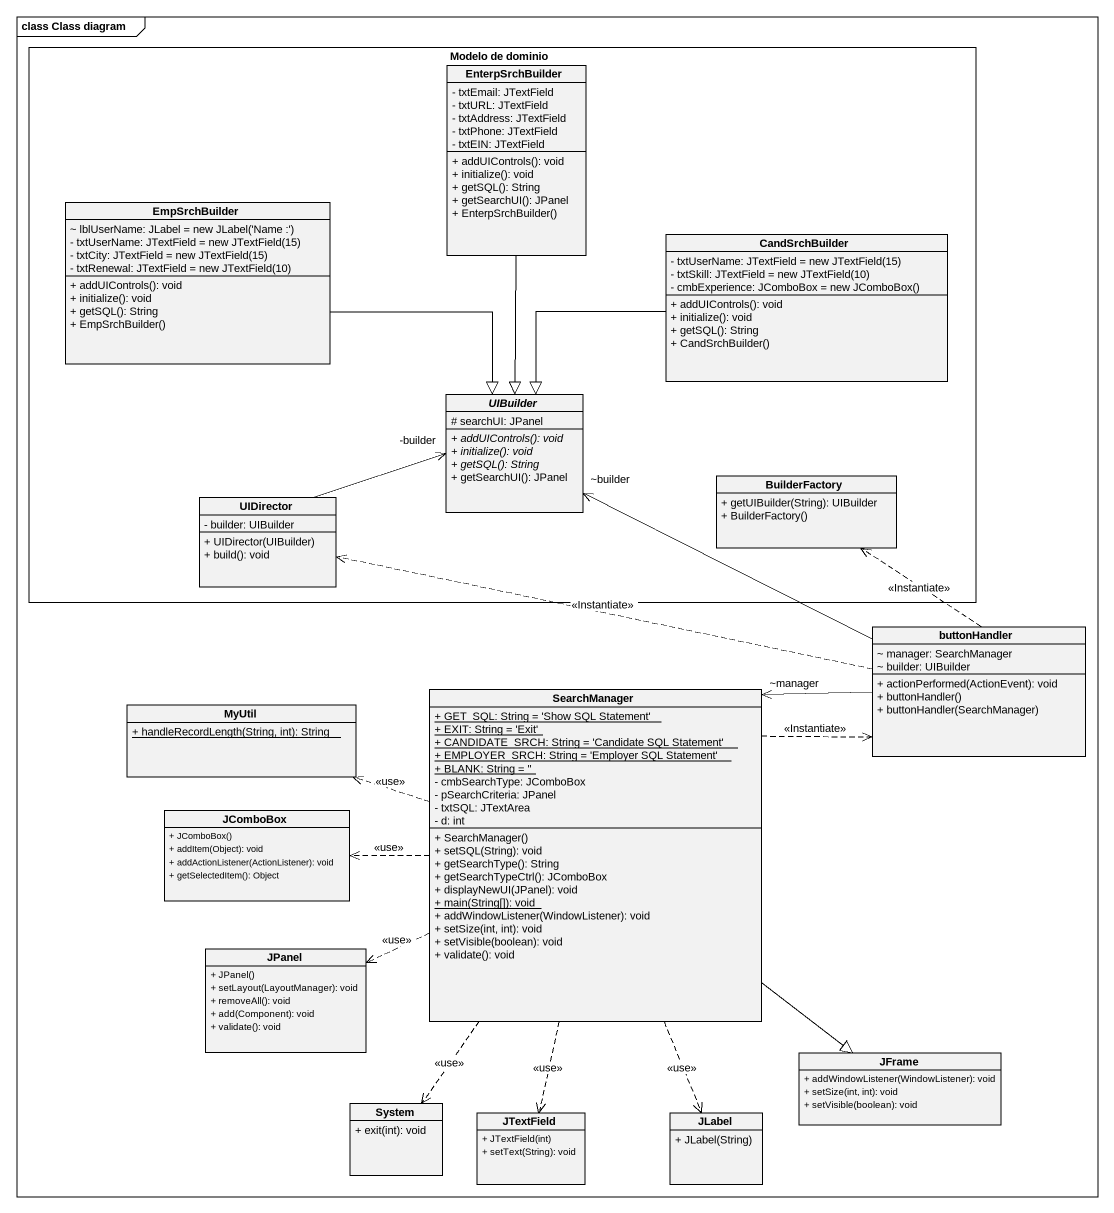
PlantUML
@startuml
mainframe class Class diagram
hide circle
hide empty members
skinparam classAttributeIconSize 0
rectangle "Modelo de dominio" as Modelo_de_dominio {
  class EnterpSrchBuilder {
    - txtEmail: JTextField
    - txtURL: JTextField
    - txtAddress: JTextField
    - txtPhone: JTextField
    - txtEIN: JTextField
    + addUIControls(): void
    + initialize(): void
    + getSQL(): String
    + getSearchUI(): JPanel
    + EnterpSrchBuilder()
  }
  class EmpSrchBuilder {
    {field} ~ lblUserName: JLabel = new JLabel('Name :')
    {field} - txtUserName: JTextField = new JTextField(15)
    {field} - txtCity: JTextField = new JTextField(15)
    {field} - txtRenewal: JTextField = new JTextField(10)
    + addUIControls(): void
    + initialize(): void
    + getSQL(): String
    + EmpSrchBuilder()
  }
  class CandSrchBuilder {
    {field} - txtUserName: JTextField = new JTextField(15)
    {field} - txtSkill: JTextField = new JTextField(10)
    {field} - cmbExperience: JComboBox = new JComboBox()
    + addUIControls(): void
    + initialize(): void
    + getSQL(): String
    + CandSrchBuilder()
  }
  abstract class UIBuilder {
    # searchUI: JPanel
    {abstract} + addUIControls(): void
    {abstract} + initialize(): void
    {abstract} + getSQL(): String
    + getSearchUI(): JPanel
  }
  class UIDirector {
    - builder: UIBuilder
    + UIDirector(UIBuilder)
    + build(): void
  }
  class BuilderFactory {
    + getUIBuilder(String): UIBuilder
    + BuilderFactory()
  }
}
class buttonHandler {
  ~ manager: SearchManager
  ~ builder: UIBuilder
  + actionPerformed(ActionEvent): void
  + buttonHandler()
  + buttonHandler(SearchManager)
}
class SearchManager {
  {static} + GET_SQL: String = 'Show SQL Statement'
  {static} + EXIT: String = 'Exit'
  {static} + CANDIDATE_SRCH: String = 'Candidate SQL Statement'
  {static} + EMPLOYER_SRCH: String = 'Employer SQL Statement'
  {static} + BLANK: String = ''
  - cmbSearchType: JComboBox
  - pSearchCriteria: JPanel
  - txtSQL: JTextArea
  - d: int
  + SearchManager()
  + setSQL(String): void
  + getSearchType(): String
  + getSearchTypeCtrl(): JComboBox
  + displayNewUI(JPanel): void
  {static} + main(String[]): void
  + addWindowListener(WindowListener): void
  + setSize(int, int): void
  + setVisible(boolean): void
  + validate(): void
}
class MyUtil {
  {static} + handleRecordLength(String, int): String
}
class JComboBox {
  + JComboBox()
  + addItem(Object): void
  + addActionListener(ActionListener): void
  + getSelectedItem(): Object
}
class JPanel {
  + JPanel()
  + setLayout(LayoutManager): void
  + removeAll(): void
  + add(Component): void
  + validate(): void
}
class JFrame {
  + addWindowListener(WindowListener): void
  + setSize(int, int): void
  + setVisible(boolean): void
}
class System {
  + exit(int): void
}
class JTextField {
  + JTextField(int)
  + setText(String): void
}
class JLabel {
  + JLabel(String)
}
EnterpSrchBuilder --|> UIBuilder
EmpSrchBuilder -right-|> UIBuilder
CandSrchBuilder -left-|> UIBuilder
UIDirector -right-> "-builder" UIBuilder
buttonHandler -left-> "~builder" UIBuilder
buttonHandler .left.> UIDirector : <<Instantiate>>
buttonHandler .up.> BuilderFactory : <<Instantiate>>
buttonHandler -left-> "~manager" SearchManager
SearchManager .right.> buttonHandler : <<Instantiate>>
SearchManager .left.> MyUtil : <<use>>
SearchManager .left.> JComboBox : <<use>>
SearchManager .left.> JPanel : <<use>>
SearchManager --|> JFrame
SearchManager ..> System : <<use>>
SearchManager ..> JTextField : <<use>>
SearchManager ..> JLabel : <<use>>
@enduml
